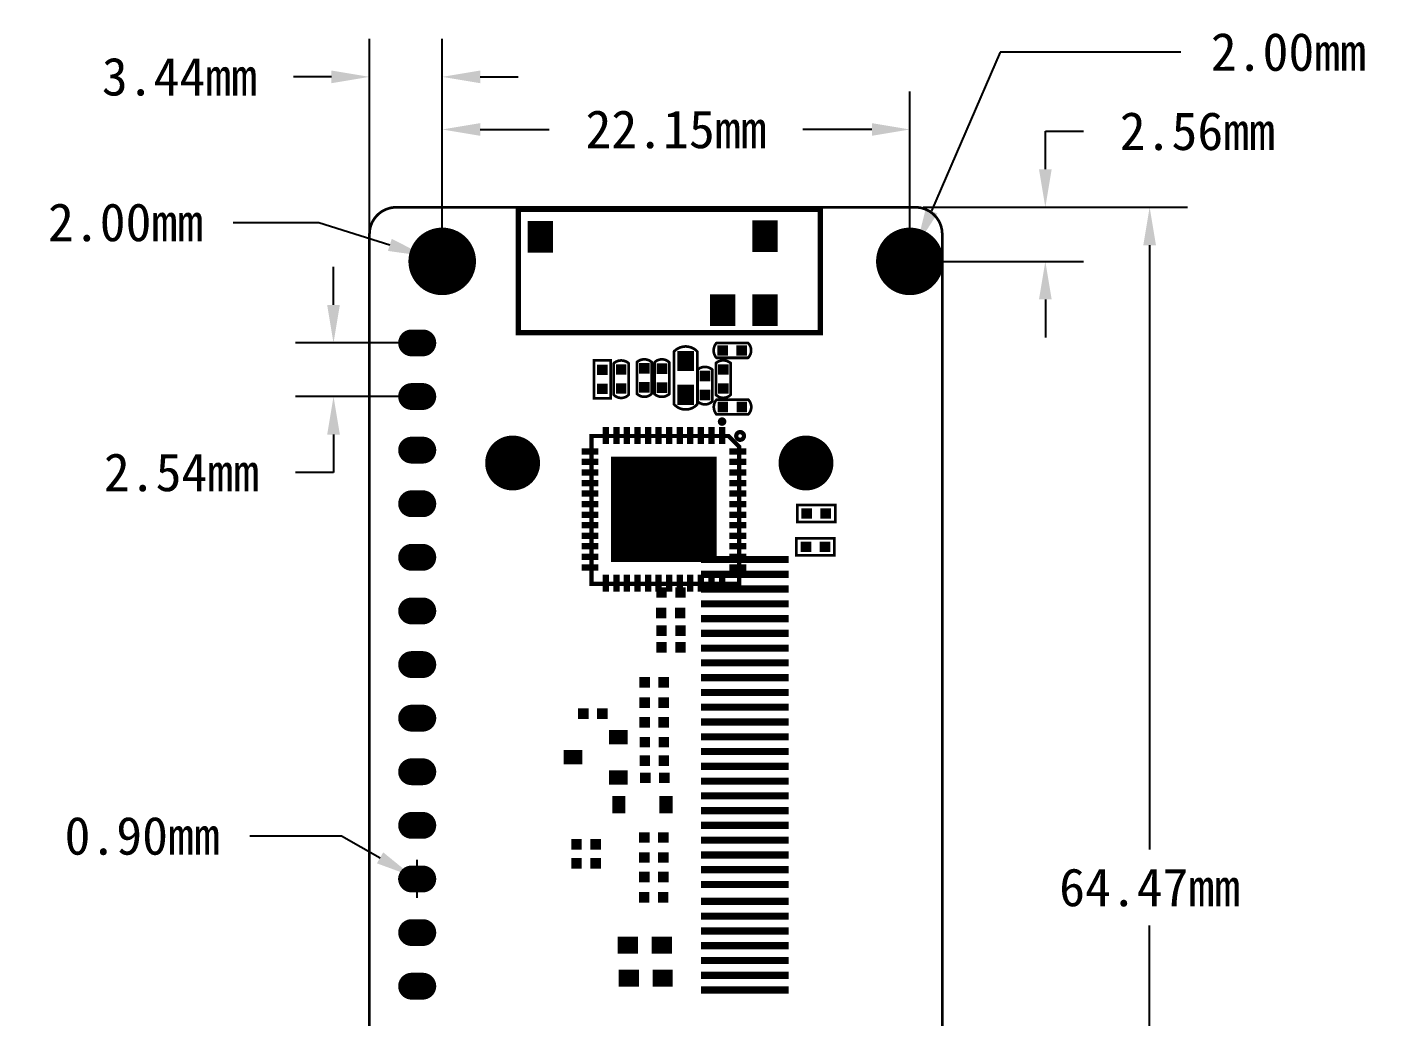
# Model space of a CAD drawing. Extents: x -41.3 to 23.1, y -33.6 to 48.
# Drawn here: x -41.3 to 23.1, y 1.1 to 48 of the extents above; entities that cross this region are included whole.
import ezdxf

# ---------------------------------------------------------------- set-up
doc = ezdxf.new("R2010")
doc.units = 0
doc.header["$MEASUREMENT"] = 0
for name, color, linetype in [('BOARD_OUTLINE_00', 254, 'Continuous'), ('DRIL_NPLTE_THRU_01', 3, 'Continuous'), ('DRIL_NPLTE_THRU_04', 16, 'Continuous'), ('DRIL_PLTE_THRU_01', 3, 'Continuous'), ('DRIL_PLTE_THRU_04', 16, 'Continuous'), ('DRIL_SYMBOL', 254, 'Continuous'), ('PADS_BOT', 1, 'Continuous'), ('PADS_INNER', 96, 'Continuous'), ('PADS_TOP', 96, 'Continuous'), ('PART_TOP_2DLINE_01', 254, 'Continuous'), ('PART_TOP_2DLINE_126', 254, 'Continuous')]:
    doc.layers.add(name, color=color, linetype=linetype)
doc.dimstyles.get("Standard").update_dxf_attribs({"dimscale": 10, "dimtxt": 0.18, "dimasz": 0.18, "dimexe": 0.18, "dimexo": 0.0625, "dimgap": 0.09, "dimtad": 0, "dimtih": 1, "dimtoh": 1, "dimdec": 4, "dimzin": 0, "dimdsep": 46, "dimtxsty": 'Standard', "dimcen": 0.09, "dimadec": 0, "dimazin": 0, "dimtfac": 1, "dimtdec": 4, "dimtofl": 0, "dimtmove": 0, "dimatfit": 3, "dimfxl": 1, "dimtolj": 1, "dimtzin": 0, "dimarcsym": 0})

# ---------------------------------------------------------------- blocks, each defined once
blk = doc.blocks.new('SMOOTH_0$127')
at = {"const_width": 0.0635}
blk.add_lwpolyline([(-0.03175, 0, 1), (0.03175, 0, 1)], format="xyb", close=True, dxfattribs=at)
blk = doc.blocks.new('BOARD_41')
at = {"layer": 'BOARD_OUTLINE_00', "const_width": 0.127}
blk.add_lwpolyline([(1.6256, -4.0386, -0.4142136), (2.8956, -2.7686), (27.4828, -2.7686, -0.4142136), (28.7528, -4.0386), (28.7528, -65.9638, -0.4142136), (27.4828, -67.2338), (2.8956, -67.2338, -0.4142136), (1.6256, -65.9638)], format="xyb", close=True, dxfattribs=at)
at = {"layer": 'BOARD_OUTLINE_00'}
for p in [(2.8956, -2.7686), (1.6256, -4.0386)]:
    blk.add_blockref('SMOOTH_0$127', p, dxfattribs=at)
blk = doc.blocks.new('DRIL_HOLE_0')
blk.add_lwpolyline([(0, 0, 1), (0, 0, 1)], format="xyb", close=True)
blk = doc.blocks.new('PAD_0')
blk.add_lwpolyline([(0, 0), (0, 0)])
blk = doc.blocks.new('PAD_2')
at = {"const_width": 0.34}
blk.add_lwpolyline([(-2.08, 0), (2.08, 0)], dxfattribs=at)
blk = doc.blocks.new('STK_BOT_142')
at = {"layer": 'DRIL_NPLTE_THRU_01'}
blk.add_blockref('DRIL_HOLE_0', (0, 0), dxfattribs=at)
at = {"layer": 'DRIL_NPLTE_THRU_04'}
blk.add_blockref('DRIL_HOLE_0', (0, 0), dxfattribs=at)
at = {"layer": 'PADS_BOT'}
blk.add_blockref('PAD_2', (0, 0), dxfattribs=at)
at = {"layer": 'PADS_INNER'}
blk.add_blockref('PAD_0', (0, 0), dxfattribs=at)
at = {"layer": 'PADS_TOP'}
blk.add_blockref('PAD_0', (0, 0), dxfattribs=at)
blk = doc.blocks.new('DRIL_SYMBOL_2$6')
at = {"layer": 'DRIL_SYMBOL', "const_width": 0.0508}
for points in [[(-0.254, 0), (0.254, 0)], [(0, -0.254), (0, 0.254)]]:
    blk.add_lwpolyline(points, dxfattribs=at)
blk = doc.blocks.new('DRIL_HOLE_2$6')
at = {"const_width": 1.3}
blk.add_lwpolyline([(-0.65, 0, 1), (0.65, 0, 1)], format="xyb", close=True, dxfattribs=at)
blk.add_blockref('DRIL_SYMBOL_2$6', (0, 0))
blk = doc.blocks.new('PAD_3')
at = {"const_width": 1.3}
blk.add_lwpolyline([(0, -0.65, 1), (0, 0.65, 1)], format="xyb", close=True, dxfattribs=at)
blk = doc.blocks.new('STK_BOT_143')
at = {"layer": 'DRIL_NPLTE_THRU_01'}
blk.add_blockref('DRIL_HOLE_2$6', (0, 0), dxfattribs=at)
at = {"layer": 'DRIL_NPLTE_THRU_04'}
blk.add_blockref('DRIL_HOLE_2$6', (0, 0), dxfattribs=at)
at = {"layer": 'PADS_BOT'}
blk.add_blockref('PAD_3', (0, 0), dxfattribs=at)
at = {"layer": 'PADS_INNER'}
blk.add_blockref('PAD_3', (0, 0), dxfattribs=at)
at = {"layer": 'PADS_TOP'}
blk.add_blockref('PAD_3', (0, 0), dxfattribs=at)
blk = doc.blocks.new('SYM_BOT_25')
for name, p in [('STK_BOT_143', (-2.8956, 4.572)), ('STK_BOT_143', (11, 4.572)), ('STK_BOT_142', (0, 0)), ('STK_BOT_142', (0, -0.7)), ('STK_BOT_142', (0, -1.4)), ('STK_BOT_142', (0, -2.1)), ('STK_BOT_142', (0, -2.8)), ('STK_BOT_142', (0, -3.5)), ('STK_BOT_142', (0, -4.2)), ('STK_BOT_142', (0, -4.9)), ('STK_BOT_142', (0, -5.6)), ('STK_BOT_142', (0, -6.3)), ('STK_BOT_142', (0, -7)), ('STK_BOT_142', (0, -7.7)), ('STK_BOT_142', (0, -8.4)), ('STK_BOT_142', (0, -9.1)), ('STK_BOT_142', (0, -9.8)), ('STK_BOT_142', (0, -10.5)), ('STK_BOT_142', (0, -11.2)), ('STK_BOT_142', (0, -11.9)), ('STK_BOT_142', (0, -12.6)), ('STK_BOT_142', (0, -13.3)), ('STK_BOT_142', (0, -14)), ('STK_BOT_142', (0, -14.7)), ('STK_BOT_142', (0, -15.4)), ('STK_BOT_142', (0, -16.2)), ('STK_BOT_142', (0, -16.9)), ('STK_BOT_142', (0, -17.6)), ('STK_BOT_142', (0, -18.3)), ('STK_BOT_142', (0, -19)), ('STK_BOT_142', (0, -19.7)), ('STK_BOT_142', (0, -20.4)), ('STK_BOT_143', (-2.8956, -24.7142))]:
    blk.add_blockref(name, p)
blk = doc.blocks.new('PART_BOT_1')
blk.add_blockref('SYM_BOT_25', (0, 0))
blk = doc.blocks.new('PAD_7')
blk.add_lwpolyline([(0, 0, 1), (0, 0, 1)], format="xyb", close=True)
blk = doc.blocks.new('PAD_9')
at = {"const_width": 0.5}
blk.add_lwpolyline([(-0.25, 0), (0.25, 0)], dxfattribs=at)
blk = doc.blocks.new('STK_BOT_4')
at = {"layer": 'DRIL_PLTE_THRU_01'}
blk.add_blockref('DRIL_HOLE_0', (0, 0), dxfattribs=at)
at = {"layer": 'DRIL_PLTE_THRU_04'}
blk.add_blockref('DRIL_HOLE_0', (0, 0), dxfattribs=at)
at = {"layer": 'PADS_BOT'}
blk.add_blockref('PAD_9', (0, 0), dxfattribs=at)
at = {"layer": 'PADS_INNER'}
blk.add_blockref('PAD_7', (0, 0), dxfattribs=at)
at = {"layer": 'PADS_TOP'}
blk.add_blockref('PAD_7', (0, 0), dxfattribs=at)
blk = doc.blocks.new('SYM_BOT_9')
for p in [(-0.448, 0.008), (0.452, 0.008)]:
    blk.add_blockref('STK_BOT_4', p)
blk = doc.blocks.new('PART_BOT_11')
blk.add_blockref('SYM_BOT_9', (0, 0))
blk = doc.blocks.new('PART_BOT_12')
blk.add_blockref('SYM_BOT_9', (0, 0))
blk = doc.blocks.new('PART_BOT_15')
blk.add_blockref('SYM_BOT_9', (0, 0))
blk = doc.blocks.new('SYM_BOT_3')
for p in [(-0.445, 0.003), (0.455, 0.003)]:
    blk.add_blockref('STK_BOT_4', p)
blk = doc.blocks.new('PART_BOT_16')
blk.add_blockref('SYM_BOT_3', (0, 0))
blk = doc.blocks.new('PAD_13')
at = {"const_width": 0.68}
blk.add_lwpolyline([(-0.44, 0), (0.44, 0)], dxfattribs=at)
blk = doc.blocks.new('STK_BOT_17')
at = {"layer": 'DRIL_PLTE_THRU_01'}
blk.add_blockref('DRIL_HOLE_0', (0, 0), dxfattribs=at)
at = {"layer": 'DRIL_PLTE_THRU_04'}
blk.add_blockref('DRIL_HOLE_0', (0, 0), dxfattribs=at)
at = {"layer": 'PADS_BOT'}
blk.add_blockref('PAD_13', (0, 0), dxfattribs=at)
at = {"layer": 'PADS_INNER'}
blk.add_blockref('PAD_7', (0, 0), dxfattribs=at)
at = {"layer": 'PADS_TOP'}
blk.add_blockref('PAD_7', (0, 0), dxfattribs=at)
blk = doc.blocks.new('SYM_BOT_8')
for p in [(0.43317, 2.42503), (2.57832, 1.47658), (0.43317, 0.51642)]:
    blk.add_blockref('STK_BOT_17', p)
blk = doc.blocks.new('PART_BOT_17')
blk.add_blockref('SYM_BOT_8', (0, 0))
blk = doc.blocks.new('PART_BOT_55')
blk.add_blockref('SYM_BOT_3', (0, 0))
blk = doc.blocks.new('PART_BOT_56')
blk.add_blockref('SYM_BOT_3', (0, 0))
blk = doc.blocks.new('PART_BOT_57')
blk.add_blockref('SYM_BOT_3', (0, 0))
blk = doc.blocks.new('PART_BOT_58')
blk.add_blockref('SYM_BOT_3', (0, 0))
blk = doc.blocks.new('PART_BOT_59')
blk.add_blockref('SYM_BOT_9', (0, 0))
blk = doc.blocks.new('PART_BOT_60')
blk.add_blockref('SYM_BOT_3', (0, 0))
blk = doc.blocks.new('PART_BOT_61')
blk.add_blockref('SYM_BOT_9', (0, 0))
blk = doc.blocks.new('PART_BOT_62')
blk.add_blockref('SYM_BOT_9', (0, 0))
blk = doc.blocks.new('PART_BOT_63')
blk.add_blockref('SYM_BOT_9', (0, 0))
blk = doc.blocks.new('PART_BOT_64')
blk.add_blockref('SYM_BOT_9', (0, 0))
blk = doc.blocks.new('PART_BOT_65')
blk.add_blockref('SYM_BOT_9', (0, 0))
blk = doc.blocks.new('PART_BOT_66')
blk.add_blockref('SYM_BOT_9', (0, 0))
blk = doc.blocks.new('PART_BOT_67')
blk.add_blockref('SYM_BOT_9', (0, 0))
blk = doc.blocks.new('PAD_27')
at = {"const_width": 0.8}
blk.add_lwpolyline([(-0.48, 0), (0.48, 0)], dxfattribs=at)
blk = doc.blocks.new('STK_BOT_138')
at = {"layer": 'DRIL_PLTE_THRU_01'}
blk.add_blockref('DRIL_HOLE_0', (0, 0), dxfattribs=at)
at = {"layer": 'DRIL_PLTE_THRU_04'}
blk.add_blockref('DRIL_HOLE_0', (0, 0), dxfattribs=at)
at = {"layer": 'PADS_BOT'}
blk.add_blockref('PAD_27', (0, 0), dxfattribs=at)
at = {"layer": 'PADS_INNER'}
blk.add_blockref('PAD_7', (0, 0), dxfattribs=at)
at = {"layer": 'PADS_TOP'}
blk.add_blockref('PAD_7', (0, 0), dxfattribs=at)
blk = doc.blocks.new('SYM_BOT_15')
for p in [(-0.812, -0.009), (0.788, -0.009)]:
    blk.add_blockref('STK_BOT_138', p)
blk = doc.blocks.new('PART_BOT_68')
blk.add_blockref('SYM_BOT_15', (0, 0))
blk = doc.blocks.new('PART_BOT_69')
blk.add_blockref('SYM_BOT_15', (0, 0))
blk = doc.blocks.new('PAD_28')
at = {"const_width": 0.63}
blk.add_lwpolyline([(-0.415, 0), (0.415, 0)], dxfattribs=at)
blk = doc.blocks.new('STK_BOT_216')
at = {"layer": 'DRIL_PLTE_THRU_01'}
blk.add_blockref('DRIL_HOLE_0', (0, 0), dxfattribs=at)
at = {"layer": 'DRIL_PLTE_THRU_04'}
blk.add_blockref('DRIL_HOLE_0', (0, 0), dxfattribs=at)
at = {"layer": 'PADS_BOT', "rotation": 90}
blk.add_blockref('PAD_28', (0, 0), dxfattribs=at)
at = {"layer": 'PADS_INNER'}
blk.add_blockref('PAD_7', (0, 0), dxfattribs=at)
at = {"layer": 'PADS_TOP'}
blk.add_blockref('PAD_7', (0, 0), dxfattribs=at)
blk = doc.blocks.new('SYM_BOT_21')
for p in [(-1.127, -0.009), (1.103, -0.009)]:
    blk.add_blockref('STK_BOT_216', p)
blk = doc.blocks.new('PART_BOT_70')
blk.add_blockref('SYM_BOT_21', (0, 0))
blk = doc.blocks.new('SMOOTH_0$199898')
at = {"const_width": 0.099949}
blk.add_lwpolyline([(-0.049974, 0, 1), (0.049974, 0, 1)], format="xyb", close=True, dxfattribs=at)
blk = doc.blocks.new('PART_BODY_TOP_23')
at = {"layer": 'PART_TOP_2DLINE_01', "const_width": 0.199898}
for points in [[(-3.662962, 3.6068, 1), (-3.296638, 3.6068, 1)], [(-4.0584, 2.753, 1), (-4.2616, 2.753, 1)]]:
    blk.add_lwpolyline(points, format="xyb", close=True, dxfattribs=at)
blk.add_lwpolyline([(-3.4774, -3.4318), (-3.4774, 3.0602), (-2.9694, 3.5682), (3.5226, 3.5682), (3.5226, -3.4318)], close=True, dxfattribs=at)
for points in [[(-0.35, 1.229), (-0.35, -0.041)], [(-0.985, 0.594), (0.285, 0.594)]]:
    blk.add_lwpolyline(points, dxfattribs=at)
at = {"layer": 'PART_TOP_2DLINE_01'}
for p in [(-2.9694, 3.5682), (3.5226, 3.5682), (-3.4774, 3.0602), (-0.35, 1.229), (-0.985, 0.594), (0.285, 0.594), (-0.35, -0.041), (-3.4774, -3.4318), (3.5226, -3.4318)]:
    blk.add_blockref('SMOOTH_0$199898', p, dxfattribs=at)
blk = doc.blocks.new('PAD_11')
at = {"const_width": 0.3}
blk.add_lwpolyline([(-0.4, 0), (0.4, 0)], dxfattribs=at)
blk = doc.blocks.new('STK_TOP_172')
at = {"layer": 'DRIL_PLTE_THRU_01'}
blk.add_blockref('DRIL_HOLE_0', (0, 0), dxfattribs=at)
at = {"layer": 'DRIL_PLTE_THRU_04'}
blk.add_blockref('DRIL_HOLE_0', (0, 0), dxfattribs=at)
at = {"layer": 'PADS_BOT'}
blk.add_blockref('PAD_7', (0, 0), dxfattribs=at)
at = {"layer": 'PADS_INNER'}
blk.add_blockref('PAD_7', (0, 0), dxfattribs=at)
at = {"layer": 'PADS_TOP'}
blk.add_blockref('PAD_11', (0, 0), dxfattribs=at)
blk = doc.blocks.new('STK_TOP_171')
at = {"layer": 'DRIL_PLTE_THRU_01'}
blk.add_blockref('DRIL_HOLE_0', (0, 0), dxfattribs=at)
at = {"layer": 'DRIL_PLTE_THRU_04'}
blk.add_blockref('DRIL_HOLE_0', (0, 0), dxfattribs=at)
at = {"layer": 'PADS_BOT'}
blk.add_blockref('PAD_7', (0, 0), dxfattribs=at)
at = {"layer": 'PADS_INNER'}
blk.add_blockref('PAD_7', (0, 0), dxfattribs=at)
at = {"layer": 'PADS_TOP', "rotation": 90}
blk.add_blockref('PAD_11', (0, 0), dxfattribs=at)
blk = doc.blocks.new('PAD_12')
at = {"const_width": 5}
blk.add_lwpolyline([(-2.5, 0), (2.5, 0)], dxfattribs=at)
blk = doc.blocks.new('STK_TOP_173')
at = {"layer": 'DRIL_PLTE_THRU_01'}
blk.add_blockref('DRIL_HOLE_0', (0, 0), dxfattribs=at)
at = {"layer": 'DRIL_PLTE_THRU_04'}
blk.add_blockref('DRIL_HOLE_0', (0, 0), dxfattribs=at)
at = {"layer": 'PADS_BOT'}
blk.add_blockref('PAD_7', (0, 0), dxfattribs=at)
at = {"layer": 'PADS_INNER'}
blk.add_blockref('PAD_7', (0, 0), dxfattribs=at)
at = {"layer": 'PADS_TOP'}
blk.add_blockref('PAD_12', (0, 0), dxfattribs=at)
blk = doc.blocks.new('SYM_TOP_17')
for name, p in [('PART_BODY_TOP_23', (0, 0)), ('STK_TOP_171', (-2.75, 3.5)), ('STK_TOP_171', (-2.25, 3.5)), ('STK_TOP_171', (-1.75, 3.5)), ('STK_TOP_171', (-1.25, 3.5)), ('STK_TOP_171', (-0.75, 3.5)), ('STK_TOP_171', (-0.25, 3.5)), ('STK_TOP_171', (0.25, 3.5)), ('STK_TOP_171', (0.75, 3.5)), ('STK_TOP_171', (1.25, 3.5)), ('STK_TOP_171', (1.75, 3.5)), ('STK_TOP_171', (2.25, 3.5)), ('STK_TOP_171', (2.75, 3.5)), ('STK_TOP_172', (-3.5, 2.75)), ('STK_TOP_172', (3.5, 2.75)), ('STK_TOP_173', (0, 0)), ('STK_TOP_172', (-3.5, 2.25)), ('STK_TOP_172', (3.5, 2.25)), ('STK_TOP_172', (-3.5, 1.75)), ('STK_TOP_172', (-3.5, 1.25)), ('STK_TOP_172', (3.5, 1.75)), ('STK_TOP_172', (3.5, 1.25)), ('STK_TOP_172', (-3.5, 0.75)), ('STK_TOP_172', (3.5, 0.75)), ('STK_TOP_172', (-3.5, 0.25)), ('STK_TOP_172', (3.5, 0.25)), ('STK_TOP_172', (-3.5, -0.25)), ('STK_TOP_172', (-3.5, -0.75)), ('STK_TOP_172', (3.5, -0.25)), ('STK_TOP_172', (3.5, -0.75)), ('STK_TOP_172', (-3.5, -1.25)), ('STK_TOP_172', (3.5, -1.25)), ('STK_TOP_172', (-3.5, -1.75)), ('STK_TOP_172', (3.5, -1.75)), ('STK_TOP_172', (-3.5, -2.25)), ('STK_TOP_172', (3.5, -2.25)), ('STK_TOP_172', (-3.5, -2.75)), ('STK_TOP_171', (-2.75, -3.5)), ('STK_TOP_171', (-2.25, -3.5)), ('STK_TOP_171', (-1.75, -3.5)), ('STK_TOP_171', (-1.25, -3.5)), ('STK_TOP_171', (-0.75, -3.5)), ('STK_TOP_171', (-0.25, -3.5)), ('STK_TOP_171', (0.25, -3.5)), ('STK_TOP_171', (0.75, -3.5)), ('STK_TOP_171', (1.25, -3.5)), ('STK_TOP_171', (1.75, -3.5)), ('STK_TOP_171', (2.25, -3.5)), ('STK_TOP_171', (2.75, -3.5)), ('STK_TOP_172', (3.5, -2.75))]:
    blk.add_blockref(name, p)
blk = doc.blocks.new('PART_BODY_TOP_7')
at = {"layer": 'PART_TOP_2DLINE_126', "const_width": 0.127}
blk.add_lwpolyline([(-0.898, 0.408), (-0.898, -0.392), (0.902, -0.392), (0.902, 0.408)], close=True, dxfattribs=at)
at = {"layer": 'PART_TOP_2DLINE_126'}
for p in [(-0.898, 0.408), (0.902, 0.408), (-0.898, -0.392), (0.902, -0.392)]:
    blk.add_blockref('SMOOTH_0$127', p, dxfattribs=at)
blk = doc.blocks.new('STK_TOP_4')
at = {"layer": 'DRIL_PLTE_THRU_01'}
blk.add_blockref('DRIL_HOLE_0', (0, 0), dxfattribs=at)
at = {"layer": 'DRIL_PLTE_THRU_04'}
blk.add_blockref('DRIL_HOLE_0', (0, 0), dxfattribs=at)
at = {"layer": 'PADS_BOT'}
blk.add_blockref('PAD_7', (0, 0), dxfattribs=at)
at = {"layer": 'PADS_INNER'}
blk.add_blockref('PAD_7', (0, 0), dxfattribs=at)
at = {"layer": 'PADS_TOP'}
blk.add_blockref('PAD_9', (0, 0), dxfattribs=at)
blk = doc.blocks.new('SYM_TOP_9')
for name, p in [('PART_BODY_TOP_7', (0, 0)), ('STK_TOP_4', (-0.448, 0.008)), ('STK_TOP_4', (0.452, 0.008))]:
    blk.add_blockref(name, p)
blk = doc.blocks.new('SMOOTH_0$254')
at = {"const_width": 0.127}
blk.add_lwpolyline([(-0.0635, 0, 1), (0.0635, 0, 1)], format="xyb", close=True, dxfattribs=at)
blk = doc.blocks.new('PART_BODY_TOP_18')
at = {"layer": 'PART_TOP_2DLINE_126', "const_width": 0.254}
blk.add_lwpolyline([(1.27, -2.6162), (-4.572, -2.6162), (-4.572, 11.684), (1.27, 11.684)], close=True, dxfattribs=at)
at = {"layer": 'PART_TOP_2DLINE_126'}
for p in [(-4.572, 11.684), (1.27, 11.684), (-4.572, -2.6162), (1.27, -2.6162)]:
    blk.add_blockref('SMOOTH_0$254', p, dxfattribs=at)
blk = doc.blocks.new('PAD_34')
at = {"const_width": 1.2}
blk.add_lwpolyline([(-0.75, 0), (0.75, 0)], dxfattribs=at)
blk = doc.blocks.new('STK_TOP_48')
at = {"layer": 'DRIL_NPLTE_THRU_01'}
blk.add_blockref('DRIL_HOLE_0', (0, 0), dxfattribs=at)
at = {"layer": 'DRIL_NPLTE_THRU_04'}
blk.add_blockref('DRIL_HOLE_0', (0, 0), dxfattribs=at)
at = {"layer": 'PADS_BOT'}
blk.add_blockref('PAD_0', (0, 0), dxfattribs=at)
at = {"layer": 'PADS_INNER'}
blk.add_blockref('PAD_0', (0, 0), dxfattribs=at)
at = {"layer": 'PADS_TOP'}
blk.add_blockref('PAD_34', (0, 0), dxfattribs=at)
blk = doc.blocks.new('SYM_TOP_12')
for name, p in [('PART_BODY_TOP_18', (0, 0)), ('STK_TOP_48', (-0.0254, 10.6426)), ('STK_TOP_48', (-3.5, 2)), ('STK_TOP_48', (-3.5, 0)), ('STK_TOP_48', (0, 0))]:
    blk.add_blockref(name, p)
blk = doc.blocks.new('DRIL_SYMBOL_2')
at = {"layer": 'DRIL_SYMBOL', "const_width": 0.0508}
for points in [[(-0.254, 0), (0.254, 0)], [(0, -0.254), (0, 0.254)]]:
    blk.add_lwpolyline(points, dxfattribs=at)
blk = doc.blocks.new('DRIL_HOLE_2')
at = {"const_width": 1}
blk.add_lwpolyline([(-0.5, 0, 1), (0.5, 0, 1)], format="xyb", close=True, dxfattribs=at)
blk.add_blockref('DRIL_SYMBOL_2', (0, 0))
blk = doc.blocks.new('PAD_39')
at = {"const_width": 1.6}
blk.add_lwpolyline([(0, -0.8, 1), (0, 0.8, 1)], format="xyb", close=True, dxfattribs=at)
blk = doc.blocks.new('STK_TOP_215')
at = {"layer": 'DRIL_PLTE_THRU_01'}
blk.add_blockref('DRIL_HOLE_2', (0, 0), dxfattribs=at)
at = {"layer": 'DRIL_PLTE_THRU_04'}
blk.add_blockref('DRIL_HOLE_2', (0, 0), dxfattribs=at)
at = {"layer": 'PADS_BOT'}
blk.add_blockref('PAD_39', (0, 0), dxfattribs=at)
at = {"layer": 'PADS_INNER'}
blk.add_blockref('PAD_39', (0, 0), dxfattribs=at)
at = {"layer": 'PADS_TOP'}
blk.add_blockref('PAD_39', (0, 0), dxfattribs=at)
blk = doc.blocks.new('SYM_TOP_20')
blk.add_blockref('STK_TOP_215', (-0.012, -0.009))
blk = doc.blocks.new('PART_BODY_TOP_1')
at = {"layer": 'PART_TOP_2DLINE_126', "const_width": 0.127}
blk.add_lwpolyline([(0.755, -0.347, 0.414214), (0.755, 0.353), (-0.745, 0.353, 0.373387), (-0.745, -0.347)], format="xyb", close=True, dxfattribs=at)
at = {"layer": 'PART_TOP_2DLINE_126'}
for p in [(-0.745, 0.353), (0.755, 0.353), (-0.745, -0.347), (0.755, -0.347)]:
    blk.add_blockref('SMOOTH_0$127', p, dxfattribs=at)
blk = doc.blocks.new('SYM_TOP_3')
for name, p in [('STK_TOP_4', (-0.445, 0.003)), ('PART_BODY_TOP_1', (0, 0)), ('STK_TOP_4', (0.455, 0.003))]:
    blk.add_blockref(name, p)
blk = doc.blocks.new('PART_BODY_TOP_21')
at = {"layer": 'PART_TOP_2DLINE_126', "const_width": 0.127}
blk.add_lwpolyline([(1.238, -0.559, 0.432739), (1.238, 0.541), (-1.262, 0.541, 0.450467), (-1.262, -0.559)], format="xyb", close=True, dxfattribs=at)
at = {"layer": 'PART_TOP_2DLINE_126'}
for p in [(-1.262, 0.541), (1.238, 0.541), (-1.262, -0.559), (1.238, -0.559)]:
    blk.add_blockref('SMOOTH_0$127', p, dxfattribs=at)
blk = doc.blocks.new('STK_TOP_138')
at = {"layer": 'DRIL_PLTE_THRU_01'}
blk.add_blockref('DRIL_HOLE_0', (0, 0), dxfattribs=at)
at = {"layer": 'DRIL_PLTE_THRU_04'}
blk.add_blockref('DRIL_HOLE_0', (0, 0), dxfattribs=at)
at = {"layer": 'PADS_BOT'}
blk.add_blockref('PAD_7', (0, 0), dxfattribs=at)
at = {"layer": 'PADS_INNER'}
blk.add_blockref('PAD_7', (0, 0), dxfattribs=at)
at = {"layer": 'PADS_TOP'}
blk.add_blockref('PAD_27', (0, 0), dxfattribs=at)
blk = doc.blocks.new('SYM_TOP_15')
for name, p in [('STK_TOP_138', (-0.812, -0.009)), ('PART_BODY_TOP_21', (0, 0)), ('STK_TOP_138', (0.788, -0.009))]:
    blk.add_blockref(name, p)
blk = doc.blocks.new('DRIL_SYMBOL_0$899998')
at = {"layer": 'DRIL_SYMBOL', "const_width": 0.0508}
for points in [[(-0.254, 0), (0.254, 0)], [(0, -0.254), (0, 0.254)]]:
    blk.add_lwpolyline(points, dxfattribs=at)
blk = doc.blocks.new('DRIL_HOLE_0$899998')
at = {"const_width": 0.45}
blk.add_lwpolyline([(-0.225, 0, 1), (0.225, 0, 1)], format="xyb", close=True, dxfattribs=at)
blk.add_blockref('DRIL_SYMBOL_0$899998', (0, 0))
blk = doc.blocks.new('PAD_38')
at = {"const_width": 0.635}
blk.add_lwpolyline([(-0.265, -0.318), (0.265, -0.318, 1), (0.265, 0.318), (-0.265, 0.318, 1)], format="xyb", close=True, dxfattribs=at)
blk = doc.blocks.new('STK_TOP_305')
at = {"layer": 'DRIL_PLTE_THRU_01'}
blk.add_blockref('DRIL_HOLE_0$899998', (0, 0), dxfattribs=at)
at = {"layer": 'DRIL_PLTE_THRU_04'}
blk.add_blockref('DRIL_HOLE_0$899998', (0, 0), dxfattribs=at)
at = {"layer": 'PADS_BOT', "rotation": 90}
blk.add_blockref('PAD_38', (0, 0), dxfattribs=at)
at = {"layer": 'PADS_INNER', "rotation": 90}
blk.add_blockref('PAD_38', (0, 0), dxfattribs=at)
at = {"layer": 'PADS_TOP', "rotation": 90}
blk.add_blockref('PAD_38', (0, 0), dxfattribs=at)
blk = doc.blocks.new('SYM_TOP_13')
for p in [(0, 0), (2.54, 0), (5.08, 0), (7.62, 0), (10.16, 0), (12.7, 0), (15.24, 0), (17.78, 0), (20.32, 0), (22.86, 0), (25.4, 0), (27.94, 0), (30.48, 0)]:
    blk.add_blockref('STK_TOP_305', p)
blk = doc.blocks.new('*D298')
at = {"color": 0, "linetype": 'Continuous', "lineweight": -2, "transparency": 16777216}
for p, q in [((-21.676, 37.509), (-21.676, 44.933)), ((0.473, 37.509), (0.473, 44.933)), ((-19.876, 43.133), (-16.602, 43.133)), ((-1.327, 43.133), (-4.602, 43.133))]:
    blk.add_line(p, q, dxfattribs=at)
at = {"color": 0, "linetype": 'Continuous', "transparency": 16777216}
for points in [[(-19.876, 43.433), (-19.876, 42.833), (-21.676, 43.133)], [(-1.327, 43.433), (-1.327, 42.833), (0.473, 43.133)]]:
    blk.add_solid(points, dxfattribs=at)
at = {"layer": 'Defpoints', "color": 0, "linetype": 'Continuous', "transparency": 16777216}
for p in [(0.473, 43.133), (-21.676, 36.884), (0.473, 36.884)]:
    blk.add_point(p, dxfattribs=at)
at = {"color": 0, "linetype": 'Continuous', "transparency": 16777216, "insert": (-10.602, 43.133), "char_height": 1.8, "attachment_point": 5}
blk.add_mtext('\\A1;22.15mm', dxfattribs=at)
blk = doc.blocks.new('*D299')
at = {"color": 0, "linetype": 'Continuous', "lineweight": -2, "transparency": 16777216}
for p, q in [((6.89, 41.246), (6.89, 43.046)), ((6.89, 43.046), (8.69, 43.046)), ((1.098, 39.446), (8.69, 39.446)), ((1.098, 36.884), (8.69, 36.884)), ((6.89, 35.084), (6.89, 33.284))]:
    blk.add_line(p, q, dxfattribs=at)
at = {"color": 0, "linetype": 'Continuous', "transparency": 16777216}
for points in [[(6.59, 41.246), (7.19, 41.246), (6.89, 39.446)], [(6.59, 35.084), (7.19, 35.084), (6.89, 36.884)]]:
    blk.add_solid(points, dxfattribs=at)
at = {"layer": 'Defpoints', "color": 0, "linetype": 'Continuous', "transparency": 16777216}
for p in [(0.473, 39.446), (6.89, 39.446), (0.473, 36.884)]:
    blk.add_point(p, dxfattribs=at)
at = {"color": 0, "linetype": 'Continuous', "transparency": 16777216, "insert": (14.09, 43.046), "char_height": 1.8, "attachment_point": 5}
blk.add_mtext('\\A1;2.56mm', dxfattribs=at)
blk = doc.blocks.new('*D300')
at = {"color": 0, "linetype": 'Continuous', "lineweight": -2, "transparency": 16777216}
for p, q in [((-25.121, 37.509), (-25.121, 47.427)), ((-21.676, 37.509), (-21.676, 47.427)), ((-26.921, 45.627), (-28.721, 45.627)), ((-19.876, 45.627), (-18.076, 45.627))]:
    blk.add_line(p, q, dxfattribs=at)
at = {"color": 0, "linetype": 'Continuous', "transparency": 16777216}
for points in [[(-26.921, 45.927), (-26.921, 45.327), (-25.121, 45.627)], [(-19.876, 45.927), (-19.876, 45.327), (-21.676, 45.627)]]:
    blk.add_solid(points, dxfattribs=at)
at = {"layer": 'Defpoints', "color": 0, "linetype": 'Continuous', "transparency": 16777216}
for p in [(-25.121, 45.627), (-25.121, 36.884), (-21.676, 36.884)]:
    blk.add_point(p, dxfattribs=at)
at = {"color": 0, "linetype": 'Continuous', "transparency": 16777216, "insert": (-34.121, 45.627), "char_height": 1.8, "attachment_point": 5}
blk.add_mtext('\\A1;3.44mm', dxfattribs=at)
blk = doc.blocks.new('*D301')
at = {"color": 0, "linetype": 'Continuous', "lineweight": -2, "transparency": 16777216}
for p, q in [((-26.824, 34.82), (-26.824, 36.62)), ((-23.485, 33.02), (-28.624, 33.02)), ((-23.485, 30.48), (-28.624, 30.48)), ((-26.824, 28.68), (-26.824, 26.88)), ((-26.824, 26.88), (-28.624, 26.88))]:
    blk.add_line(p, q, dxfattribs=at)
at = {"color": 0, "linetype": 'Continuous', "transparency": 16777216}
for points in [[(-27.124, 34.82), (-26.524, 34.82), (-26.824, 33.02)], [(-27.124, 28.68), (-26.524, 28.68), (-26.824, 30.48)]]:
    blk.add_solid(points, dxfattribs=at)
at = {"layer": 'Defpoints', "color": 0, "linetype": 'Continuous', "transparency": 16777216}
for p in [(-22.86, 33.02), (-26.824, 30.48), (-22.86, 30.48)]:
    blk.add_point(p, dxfattribs=at)
at = {"color": 0, "linetype": 'Continuous', "transparency": 16777216, "insert": (-34.024, 26.88), "char_height": 1.8, "attachment_point": 5}
blk.add_mtext('\\A1;2.54mm', dxfattribs=at)
blk = doc.blocks.new('*D303')
at = {"color": 0, "linetype": 'Continuous', "lineweight": -2, "transparency": 16777216}
for p, q in [((4.439, 39.446), (13.63, 39.446)), ((11.83, 37.646), (11.83, 9.014)), ((11.83, -23.219), (11.83, 5.414)), ((4.439, -25.019), (13.63, -25.019))]:
    blk.add_line(p, q, dxfattribs=at)
at = {"color": 0, "linetype": 'Continuous', "transparency": 16777216}
for points in [[(11.53, 37.646), (12.13, 37.646), (11.83, 39.446)], [(11.53, -23.219), (12.13, -23.219), (11.83, -25.019)]]:
    blk.add_solid(points, dxfattribs=at)
at = {"layer": 'Defpoints', "color": 0, "linetype": 'Continuous', "transparency": 16777216}
for p in [(3.814, 39.446), (3.814, -25.019), (11.83, -25.019)]:
    blk.add_point(p, dxfattribs=at)
at = {"color": 0, "linetype": 'Continuous', "transparency": 16777216, "insert": (11.83, 7.214), "char_height": 1.8, "attachment_point": 5}
blk.add_mtext('\\A1;64.47mm', dxfattribs=at)
blk = doc.blocks.new('*D308')
at = {"color": 0, "linetype": 'Continuous', "lineweight": -2, "transparency": 16777216}
for p, q in [((-31.572, 38.726), (-27.522, 38.726)), ((-27.522, 38.726), (-24.156, 37.665)), ((-21.676, 35.984), (-21.676, 37.784)), ((-22.576, 36.884), (-20.776, 36.884))]:
    blk.add_line(p, q, dxfattribs=at)
at = {"color": 0, "linetype": 'Continuous', "transparency": 16777216}
blk.add_solid([(-24.066, 37.951), (-24.246, 37.379), (-22.439, 37.124)], dxfattribs=at)
at = {"layer": 'Defpoints', "color": 0, "linetype": 'Continuous', "transparency": 16777216}
for p in [(-22.439, 37.124), (-20.913, 36.643)]:
    blk.add_point(p, dxfattribs=at)
at = {"color": 0, "linetype": 'Continuous', "transparency": 16777216, "insert": (-36.672, 38.726), "char_height": 1.8, "attachment_point": 5}
blk.add_mtext('\\A1;2.00mm', dxfattribs=at)
blk = doc.blocks.new('*D309')
at = {"color": 0, "linetype": 'Continuous', "lineweight": -2, "transparency": 16777216}
for p, q in [((4.753, 46.799), (1.503, 39.271)), ((13.303, 46.799), (4.753, 46.799)), ((0.473, 35.984), (0.473, 37.784)), ((-0.427, 36.884), (1.373, 36.884))]:
    blk.add_line(p, q, dxfattribs=at)
at = {"color": 0, "linetype": 'Continuous', "transparency": 16777216}
blk.add_solid([(1.228, 39.39), (1.779, 39.152), (0.79, 37.618)], dxfattribs=at)
at = {"layer": 'Defpoints', "color": 0, "linetype": 'Continuous', "transparency": 16777216}
for p in [(0.79, 37.618), (0.156, 36.149)]:
    blk.add_point(p, dxfattribs=at)
at = {"color": 0, "linetype": 'Continuous', "transparency": 16777216, "insert": (18.403, 46.799), "char_height": 1.8, "attachment_point": 5}
blk.add_mtext('\\A1;2.00mm', dxfattribs=at)
blk = doc.blocks.new('*D310')
at = {"color": 0, "linetype": 'Continuous', "lineweight": -2, "transparency": 16777216}
for p, q in [((-30.788, 9.657), (-26.438, 9.657)), ((-26.438, 9.657), (-24.62, 8.622)), ((-22.86, 6.72), (-22.86, 8.52)), ((-23.76, 7.62), (-21.96, 7.62))]:
    blk.add_line(p, q, dxfattribs=at)
at = {"color": 0, "linetype": 'Continuous', "transparency": 16777216}
blk.add_solid([(-24.471, 8.883), (-24.768, 8.361), (-23.056, 7.731)], dxfattribs=at)
at = {"layer": 'Defpoints', "color": 0, "linetype": 'Continuous', "transparency": 16777216}
for p in [(-23.056, 7.731), (-22.664, 7.509)]:
    blk.add_point(p, dxfattribs=at)
at = {"color": 0, "linetype": 'Continuous', "transparency": 16777216, "insert": (-35.888, 9.657), "char_height": 1.8, "attachment_point": 5}
blk.add_mtext('\\A1;0.90mm', dxfattribs=at)

msp = doc.modelspace()

# ---------------------------------------------------------------- block references
for name, p in [('BOARD_41', (-26.7462, 42.2148)), ('SYM_TOP_20', (-21.66415, 36.8922)), ('SYM_TOP_20', (0.48465, 36.8922)), ('SYM_TOP_3', (-7.94422, 32.66017)), ('SYM_TOP_3', (-7.93746, 29.97879))]:
    msp.add_blockref(name, p)
for name, p, rotation in [('SYM_TOP_12', (-6.38839, 38.07782), 90), ('SYM_TOP_13', (-22.86, 2.54), 90), ('SYM_TOP_15', (-10.15462, 31.37561), 90), ('SYM_TOP_9', (-14.08199, 31.2944), 90), ('SYM_TOP_3', (-13.20166, 31.31293), 270), ('SYM_TOP_3', (-12.10834, 31.36656), 270), ('SYM_TOP_3', (-11.26792, 31.34215), 90), ('SYM_TOP_3', (-8.36663, 31.31678), 270), ('SYM_TOP_3', (-9.23364, 31.0077), 270), ('SYM_TOP_17', (-11.17395, 25.132), 270), ('SYM_TOP_9', (-3.96119, 24.94286), 180), ('SYM_TOP_9', (-3.99717, 23.36727), 180)]:
    msp.add_blockref(name, p, dxfattribs=dict(rotation=rotation))
at = {"xscale": -1}
for name, p in [('PART_BOT_1', (-7.3406, 22.7584)), ('PART_BOT_57', (-10.83701, 21.18905)), ('PART_BOT_58', (-10.84786, 20.21802)), ('PART_BOT_62', (-11.63693, 15.96467)), ('PART_BOT_63', (-11.63693, 15.03257)), ('PART_BOT_17', (-12.90187, 11.91689)), ('PART_BOT_70', (-12.2067, 11.14862)), ('PART_BOT_67', (-11.65947, 6.7444)), ('PART_BOT_69', (-12.0904, 4.4958)), ('PART_BOT_68', (-12.04577, 2.93041))]:
    msp.add_blockref(name, p, dxfattribs=at)
for name, p, rotation in [('PART_BOT_56', (-10.84625, 19.38523), 180), ('PART_BOT_55', (-10.84398, 18.60313), 180), ('PART_BOT_61', (-11.63693, 16.94714), 180), ('PART_BOT_16', (-14.55034, 15.45877), 180), ('PART_BOT_15', (-11.63232, 14.10804), 180), ('PART_BOT_60', (-11.63587, 13.22906), 180), ('PART_BOT_59', (-11.6078, 12.4206), 180), ('PART_BOT_12', (-15.32284, 8.8097), 270), ('PART_BOT_11', (-14.41227, 8.8096), 270), ('PART_BOT_66', (-11.65318, 9.59195), 180), ('PART_BOT_64', (-11.65031, 8.64803), 180), ('PART_BOT_65', (-11.65206, 7.71785), 180)]:
    msp.add_blockref(name, p, dxfattribs=dict(at, rotation=rotation))

# ---------------------------------------------------------------- dimensions: what is measured, and where the dimension line sits
at = {"linetype": 'Continuous'}
for p1, p2, text, picture, middle in [((0.15564, 36.14916), (0.78981, 37.61812), '2.00mm', '*D309', (18.40343, 46.79922)), ((-20.91305, 36.64322), (-22.43909, 37.12405), '2.00mm', '*D308', (-36.67235, 38.7257)), ((-22.66447, 7.50867), (-23.05553, 7.73133), '0.90mm', '*D310', (-35.88838, 9.65742))]:
    dim = msp.add_diameter_dim_2p(p1=p1, p2=p2, text=text, dimstyle='Standard', override={"dimpost": 'mm'}, dxfattribs=at)
    dim.commit()
    dim.dimension.update_dxf_attribs({"geometry": picture, "text_midpoint": middle, "dimtype": 163})
for base, p2, picture, middle in [((-25.1206, 45.62729), (-25.1206, 36.88364), '*D300', (-34.1206, 45.62729)), ((0.47273, 43.13304), (0.47273, 36.88364), '*D298', (-10.60167, 43.13304))]:
    dim = msp.add_linear_dim(base=base, p1=(-21.67607, 36.88364), p2=p2, dimstyle='Standard', override={"dimdec": 2, "dimpost": 'mm'}, dxfattribs=at)
    dim.commit()
    dim.dimension.update_dxf_attribs({"geometry": picture, "text_midpoint": middle})
for base, p1, p2, picture, middle in [((6.89022, 39.4462), (0.47273, 36.88364), (0.47273, 39.4462), '*D299', (14.09022, 43.0462)), ((11.82972, -25.019), (3.81392, 39.4462), (3.81392, -25.019), '*D303', (11.82972, 7.2136)), ((-26.82405, 30.48), (-22.86, 33.02), (-22.86, 30.48), '*D301', (-34.02405, 26.88))]:
    dim = msp.add_linear_dim(base=base, p1=p1, p2=p2, angle=90, dimstyle='Standard', override={"dimdec": 2, "dimpost": 'mm'}, dxfattribs=at)
    dim.commit()
    dim.dimension.update_dxf_attribs({"geometry": picture, "text_midpoint": middle})

doc.saveas('drawing.dxf')
